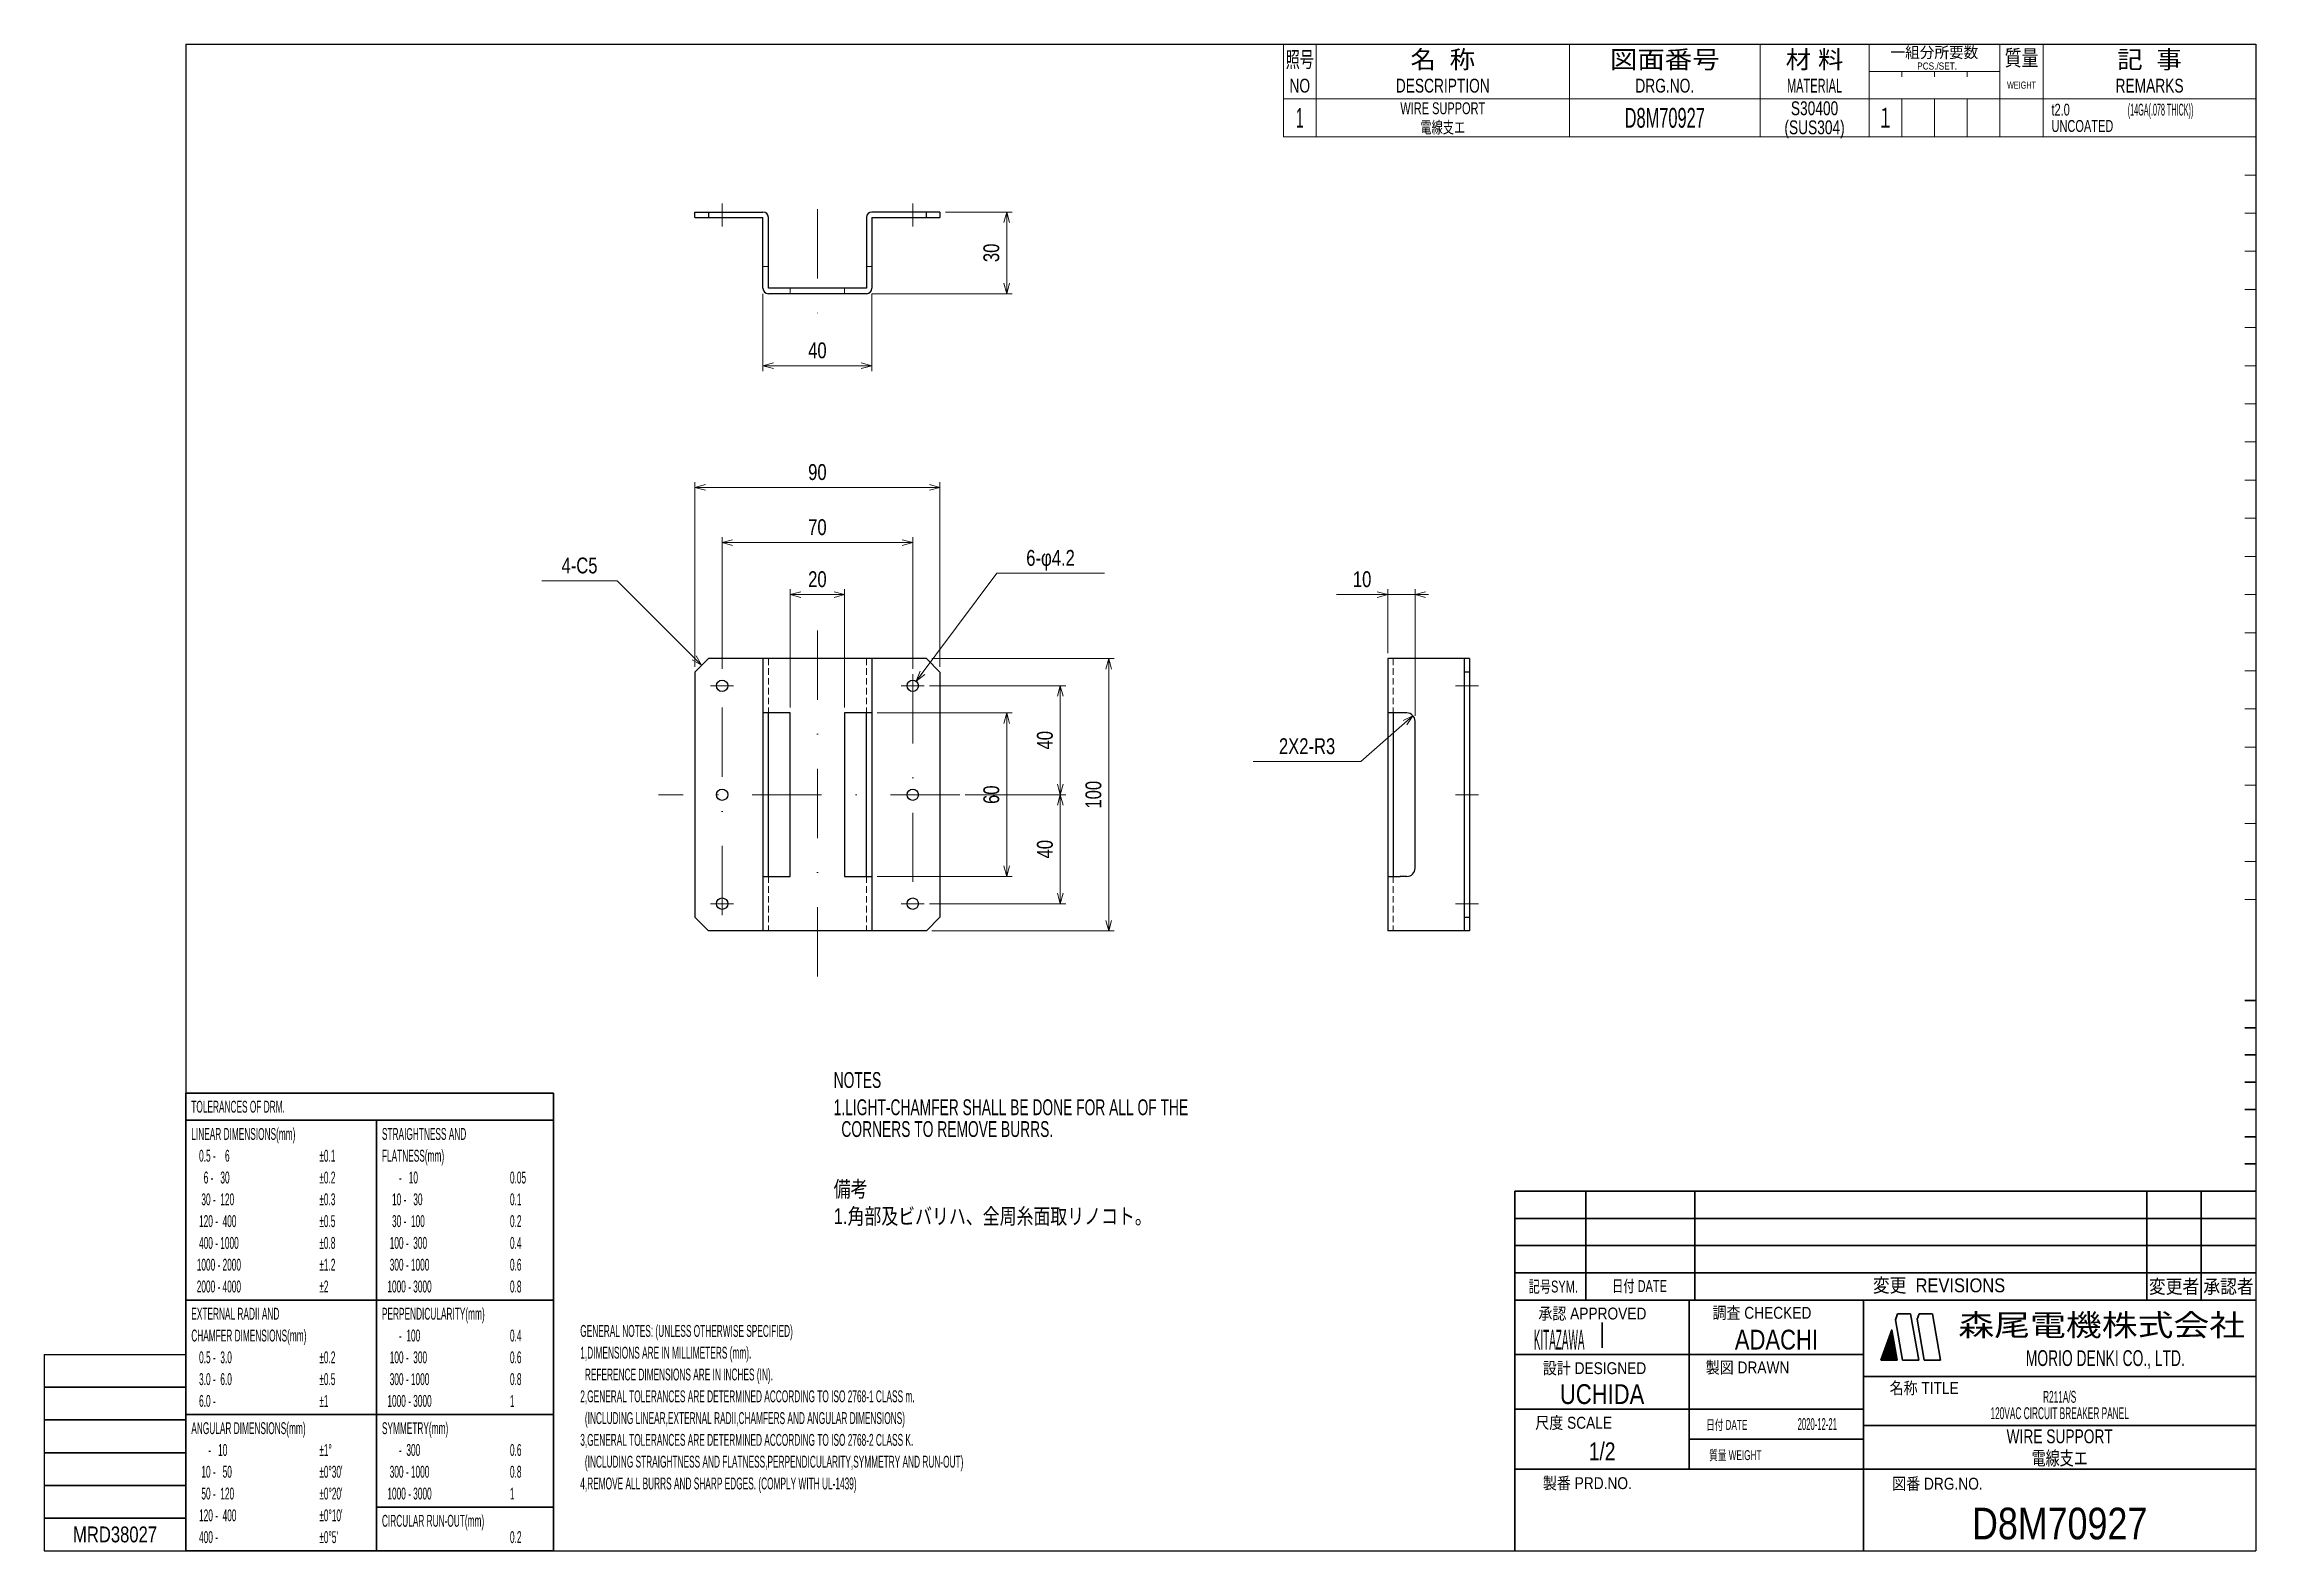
# Model space of a CAD drawing. Header units: millimetres. Extents: x 7 to 413, y 10 to 287.
import ezdxf
from ezdxf.enums import TextEntityAlignment as Align

# ---------------------------------------------------------------- set-up
doc = ezdxf.new("R2010")
doc.units = ezdxf.units.MM
doc.linetypes.add('DASHDOT', pattern=[25.3, 12.7, -6.3, 0, -6.3])
doc.linetypes.add('HIDDEN', pattern=[1.8, 1.2, -0.6])
for name, color, linetype in [('GR01_01', 7, 'Continuous'), ('GR01_02', 7, 'Continuous'), ('図面枠D8M', 7, 'Continuous'), ('表題、部品表', 7, 'Continuous'), ('表題、部品表_02', 7, 'Continuous'), ('表題、部品表_03', 7, 'Continuous')]:
    doc.layers.add(name, color=color, linetype=linetype)
doc.styles.add('HG丸ｺﾞｼｯｸM-PRO', font='')
doc.styles.get('HG丸ｺﾞｼｯｸM-PRO').set_extended_font_data('HG丸ｺﾞｼｯｸM-PRO')

# ---------------------------------------------------------------- blocks, each defined once
blk = doc.blocks.new('BLKF024')
at = {"layer": '図面枠D8M', "color": 4, "linetype": 'Continuous', "lineweight": 13}
for p, q in [((344.778471, 46.998727), (346.524087, 48.744343)), ((344.8594, 47.221078), (346.502888, 48.864566)), ((344.940329, 47.443428), (346.48169, 48.984789)), ((345.021258, 47.665778), (346.460491, 49.105012)), ((345.102186, 47.888128), (346.439293, 49.225235)), ((345.183115, 48.110479), (346.418094, 49.345457)), ((345.264044, 48.332829), (346.396896, 49.46568)), ((345.344973, 48.555179), (346.375697, 49.585903)), ((345.425902, 48.777529), (346.354499, 49.706126)), ((345.506831, 48.999879), (346.3333, 49.826349)), ((345.58776, 49.22223), (346.312102, 49.946572)), ((345.668689, 49.44458), (346.290903, 50.066794)), ((345.749617, 49.66693), (346.269705, 50.187017)), ((345.830546, 49.88928), (346.248506, 50.30724)), ((345.911475, 50.111631), (346.227307, 50.427463)), ((345.992404, 50.333981), (346.206109, 50.547686)), ((346.073333, 50.556331), (346.18491, 50.667909)), ((346.154262, 50.778681), (346.163712, 50.788131)), ((344.157871, 45.246757), (346.693675, 47.782561)), ((344.211969, 45.442276), (346.672477, 47.902784)), ((344.292898, 45.664626), (346.651278, 48.023006)), ((344.299292, 45.246757), (346.714874, 47.662338)), ((344.373827, 45.886976), (346.63008, 48.143229)), ((344.440714, 45.246757), (346.736072, 47.542115)), ((344.454756, 46.109327), (346.608881, 48.263452)), ((344.535684, 46.331677), (346.587682, 48.383675)), ((344.582135, 45.246757), (346.757271, 47.421892)), ((344.616613, 46.554027), (346.566484, 48.503898)), ((344.697542, 46.776377), (346.545285, 48.624121)), ((344.723556, 45.246757), (346.778469, 47.301669)), ((344.864978, 45.246757), (346.799668, 47.181447)), ((345.006399, 45.246757), (346.820866, 47.061224)), ((345.147821, 45.246757), (346.842065, 46.941001)), ((345.289242, 45.246757), (346.863263, 46.820778)), ((345.430663, 45.246757), (346.884462, 46.700555)), ((345.572085, 45.246757), (346.90566, 46.580332)), ((345.713506, 45.246757), (346.926859, 46.46011)), ((345.854927, 45.246757), (346.948057, 46.339887)), ((345.996349, 45.246757), (346.969256, 46.219664)), ((346.13777, 45.246757), (346.990455, 46.099441)), ((346.279191, 45.246757), (347.011653, 45.979218)), ((346.420613, 45.246757), (347.032852, 45.858995)), ((346.562034, 45.246757), (347.05405, 45.738773)), ((346.703455, 45.246757), (347.075249, 45.61855)), ((346.844877, 45.246757), (347.096447, 45.498327)), ((346.986298, 45.246757), (347.117646, 45.378104)), ((347.12772, 45.246757), (347.138844, 45.257881))]:
    blk.add_line(p, q, dxfattribs=at)
blk = doc.blocks.new('BLKF023')
at = {"layer": '図面枠D8M', "color": 2, "linetype": 'Continuous', "lineweight": 25}
for p, q in [((33, 286.75), (413, 286.75)), ((33, 286.75), (33, 10.25)), ((413, 286.75), (413, 10.25)), ((7, 46.25), (7, 10.25)), ((7, 46.25), (33, 46.25)), ((7, 10.25), (413, 10.25))]:
    blk.add_line(p, q, dxfattribs=at)
at = {"layer": '図面枠D8M', "color": 4, "linetype": 'Continuous', "lineweight": 13}
for p, q in [((413, 269.75), (411, 269.75)), ((413, 262.75), (411, 262.75)), ((413, 255.75), (411, 255.75)), ((413, 248.75), (411, 248.75)), ((413, 241.75), (411, 241.75)), ((413, 234.75), (411, 234.75)), ((413, 227.75), (411, 227.75)), ((413, 220.75), (411, 220.75)), ((413, 213.75), (411, 213.75)), ((413, 206.75), (411, 206.75)), ((413, 199.75), (411, 199.75)), ((413, 192.75), (411, 192.75)), ((413, 185.75), (411, 185.75)), ((413, 178.75), (411, 178.75)), ((413, 171.75), (411, 171.75)), ((413, 164.75), (411, 164.75)), ((413, 157.75), (411, 157.75)), ((413, 150.75), (411, 150.75)), ((413, 143.75), (411, 143.75)), ((413, 136.75), (411, 136.75)), ((411, 129.75), (413, 129.75))]:
    blk.add_line(p, q, dxfattribs=at)
at = {"layer": '図面枠D8M', "color": 3, "linetype": 'Continuous', "lineweight": 35}
for p, q in [((413, 111.25), (411, 111.25)), ((413, 106.25), (411, 106.25)), ((413, 101.25), (411, 101.25)), ((413, 96.25), (411, 96.25)), ((413, 91.25), (411, 91.25)), ((413, 86.25), (411, 86.25)), ((413, 81.25), (411, 81.25)), ((277, 76.25), (413, 76.25)), ((277, 76.25), (277, 10.25)), ((290, 76.25), (290, 56.25)), ((310, 76.25), (310, 56.25)), ((393, 76.25), (393, 56.25)), ((403, 76.25), (403, 56.25)), ((277, 71.25), (413, 71.25)), ((277, 66.25), (413, 66.25)), ((277, 61.25), (413, 61.25)), ((277, 56.25), (413, 56.25)), ((309, 56.25), (309, 25.25)), ((341, 56.25), (341, 10.25)), ((346.84, 52.65), (347.23, 53.75)), ((347.23, 53.75), (349.64, 53.75)), ((351.14, 45.25), (349.64, 53.75)), ((351.18, 53.75), (350.82, 52.76)), ((351.18, 53.75), (353.64, 53.75)), ((355.14, 45.25), (353.64, 53.75)), ((293, 52.17), (293, 47.48)), ((344.14, 45.25), (346.16, 50.8)), ((347.14, 45.25), (346.16, 50.8)), ((348.14, 45.25), (346.84, 52.65)), ((352.14, 45.25), (350.82, 52.76)), ((277, 46.25), (341, 46.25)), ((344.14, 45.25), (347.14, 45.25)), ((348.14, 45.25), (351.14, 45.25)), ((352.14, 45.25), (355.14, 45.25)), ((341, 42.25), (413, 42.25)), ((7, 40.25), (33, 40.25)), ((7, 34.25), (33, 34.25)), ((277, 36.25), (341, 36.25)), ((341, 33.25), (413, 33.25)), ((309, 30.75), (341, 30.75)), ((7, 28.25), (33, 28.25)), ((277, 25.25), (413, 25.25)), ((7, 22.25), (33, 22.25)), ((33, 16.25), (7, 16.25))]:
    blk.add_line(p, q, dxfattribs=at)
at = {"layer": '図面枠D8M', "color": 4, "linetype": 'Continuous', "lineweight": 13}
blk.add_blockref('BLKF024', (0, 0), dxfattribs=at)
at = {"layer": '図面枠D8M', "color": 4, "linetype": 'Continuous', "lineweight": 13, "style": 'HG丸ｺﾞｼｯｸM-PRO'}
for s, height, width, p in [('記号SYM.', 2.182, 0.69227, (284.03, 58.74)), ('日付 DATE', 2.182, 0.692507, (299.87, 58.83)), ('変更  REVISIONS', 2.5455, 0.887352, (354.85, 58.97)), ('変更者', 2.545, 0.887717, (398, 58.75)), ('承認者', 2.545, 0.887717, (408, 58.75)), ('承認 APPROVED', 2.1818, 0.863151, (291.21, 53.79)), ('調査 CHECKED', 2.182, 0.863174, (322.34, 53.92)), ('設計 DESIGNED', 2.1818, 0.862613, (291.61, 43.76)), ('製図 DRAWN', 2.182, 0.863099, (319.7, 43.9)), ('名称 TITLE', 2.182, 0.862489, (352.13, 40.11)), ('尺度 SCALE', 2.182, 0.862581, (287.78, 33.74)), ('日付 DATE', 1.818, 0.618255, (315.88, 33.34)), ('質量 WEIGHT', 1.818, 0.618812, (317.46, 27.8)), ('製番 PRD.NO.', 2.182, 0.863299, (290.29, 22.66)), ('図番 DRG.NO.', 2.182, 0.863083, (354.56, 22.56))]:
    blk.add_text(s, height=height, dxfattribs=dict(at, width=width)).set_placement(p, align=Align.MIDDLE_CENTER)
at = {"layer": '図面枠D8M', "color": 2, "linetype": 'Continuous', "lineweight": 25, "style": 'HG丸ｺﾞｼｯｸM-PRO', "width": 1.206081}
blk.add_text('森尾電機株式会社', height=4, dxfattribs=at).set_placement((384.72, 51.68), align=Align.MIDDLE_CENTER)
at = {"layer": '図面枠D8M', "color": 3, "linetype": 'Continuous', "lineweight": 35, "style": 'HG丸ｺﾞｼｯｸM-PRO', "width": 0.652197}
blk.add_text('MORIO DENKI CO., LTD.', height=2.9091, dxfattribs=at).set_placement((385.38, 45.61), align=Align.MIDDLE_CENTER)
blk = doc.blocks.new('BLKF025')
at = {"layer": '図面枠D8M', "color": 3, "linetype": 'Continuous', "lineweight": 35, "style": 'HG丸ｺﾞｼｯｸM-PRO'}
for s, height, width, p in [('KITAZAWA', 3.636, 0.374534, (285.11, 49)), ('ADACHI', 3.636, 0.830909, (325, 49)), ('UCHIDA', 3.636, 0.830691, (293, 39)), ('120VAC CIRCUIT BREAKER PANEL', 2.1818, 0.522193, (377, 35.5)), ('R211A/S', 2.182, 0.521545, (377, 38.5)), ('2020-12-21', 2.182, 0.482412, (332.5, 33.5)), ('WIRE SUPPORT', 2.5455, 0.74163, (377, 31.25)), ('1/2', 3.273, 0.80628, (293, 28.5)), ('D8M70927', 5.818, 0.845432, (377, 15.25))]:
    blk.add_text(s, height=height, dxfattribs=dict(at, width=width)).set_placement(p, align=Align.MIDDLE_CENTER)
blk = doc.blocks.new('BLKF027')
at = {"layer": '表題、部品表', "color": 4, "linetype": 'Continuous', "lineweight": 13}
for p, q in [((234.5, 286.75), (234.5, 276.75)), ((234.5, 286.75), (413, 286.75)), ((240.5, 286.75), (240.5, 276.75)), ((287, 286.75), (287, 276.75)), ((322, 286.75), (322, 276.75)), ((342, 286.75), (342, 276.75)), ((366, 286.75), (366, 276.75)), ((374, 286.75), (374, 276.75)), ((413, 286.75), (413, 276.75)), ((342, 281.75), (366, 281.75)), ((348, 280.75), (348, 281.75)), ((354, 281.75), (354, 280.75)), ((360, 281.75), (360, 280.75)), ((234.5, 276.75), (413, 276.75))]:
    blk.add_line(p, q, dxfattribs=at)
at = {"layer": '表題、部品表', "color": 3, "linetype": 'Continuous', "lineweight": 35, "style": 'HG丸ｺﾞｼｯｸM-PRO'}
for s, height, width, p in [('照号', 2.909, 0.651535, (237.5, 283.95)), ('名  称', 3.273, 1.042426, (263.75, 283.95)), ('図面番号', 3.273, 1.127518, (304.5, 283.95)), ('材 料', 3.273, 1.042439, (332, 283.95)), ('一組分所要数', 2.036, 0.966638, (354, 285.25)), ('質量', 2.909, 0.781842, (370, 284.25)), ('記  事', 3.273, 1.042426, (393.5, 283.95)), ('NO', 2.545, 0.740841, (237.5, 279.15)), ('DESCRIPTION', 2.5455, 0.741365, (263.75, 279.15)), ('DRG.NO.', 2.545, 0.741189, (304.5, 279.15)), ('MATERIAL', 2.545, 0.594756, (332, 279.15)), ('PCS./SET.', 1.309, 0.862935, (354.5, 282.75)), ('REMARKS', 2.545, 0.742803, (393.5, 279.15)), ('WEIGHT', 1.309, 0.635507, (370, 279.25))]:
    blk.add_text(s, height=height, dxfattribs=dict(at, width=width)).set_placement(p, align=Align.MIDDLE_CENTER)
blk = doc.blocks.new('BLKF026')
at = {"layer": '表題、部品表', "color": 3, "linetype": 'Continuous', "lineweight": 13}
blk.add_blockref('BLKF027', (0, 0), dxfattribs=at)
blk = doc.blocks.new('BLKF028')
at = {"layer": '表題、部品表_02', "color": 4, "linetype": 'Continuous', "lineweight": 13}
for p, q in [((234.5, 276.75), (234.5, 269.75)), ((234.5, 276.75), (413, 276.75)), ((240.5, 276.75), (240.5, 269.75)), ((287, 276.75), (287, 269.75)), ((322, 276.75), (322, 269.75)), ((342, 276.75), (342, 269.75)), ((348, 276.75), (348, 269.75)), ((354, 276.75), (354, 269.75)), ((360, 269.75), (360, 276.75)), ((366, 276.75), (366, 269.75)), ((374, 276.75), (374, 269.75)), ((413, 276.75), (413, 269.75)), ((234.5, 269.75), (413, 269.75))]:
    blk.add_line(p, q, dxfattribs=at)
blk = doc.blocks.new('BLKF030')
at = {"layer": '図面枠D8M', "color": 3, "linetype": 'Continuous', "lineweight": 35}
for p, q in [((33, 94.25), (100.5, 94.25)), ((33, 94.25), (33, 10.25)), ((100.5, 10.25), (100.5, 94.25)), ((33, 89.25), (100.5, 89.25)), ((68, 10.25), (68, 89.25)), ((33, 56.25), (68, 56.25)), ((68, 56.25), (100.5, 56.25)), ((33, 35.25), (68, 35.25)), ((68, 35.25), (100.5, 35.25)), ((68, 18.25), (100.5, 18.25)), ((33, 10.25), (100.5, 10.25))]:
    blk.add_line(p, q, dxfattribs=at)
at = {"layer": '図面枠D8M', "color": 4, "linetype": 'Continuous', "lineweight": 13, "style": 'HG丸ｺﾞｼｯｸM-PRO'}
for s, height, width, p in [('TOLERANCES OF DRM.', 2.1818, 0.522208, (34, 91.75)), ('LINEAR DIMENSIONS(mm)', 2.1818, 0.521664, (34, 86.75)), ('STRAIGHTNESS AND', 2.1818, 0.521949, (69, 86.75)), (' 0.5 -    6', 2.1818, 0.524049, (35, 82.75)), ('±0.1', 2.182, 0.52198, (57.5, 82.75)), ('FLATNESS(mm)', 2.1818, 0.521994, (69, 82.75)), ('   6 -   30', 2.1818, 0.52397, (35, 78.75)), ('±0.2', 2.182, 0.52198, (57.5, 78.75)), ('     -   10', 2.1818, 0.524651, (70, 78.75)), ('0.05', 2.182, 0.52205, (92.5, 78.75)), ('  30 -  120', 2.1818, 0.522893, (35, 74.75)), ('±0.3', 2.182, 0.52198, (57.5, 74.75)), ('  10 -   30', 2.1818, 0.523391, (70, 74.75)), ('0.1', 2.182, 0.522424, (92.5, 74.75)), (' 120 -  400', 2.1818, 0.52246, (35, 70.75)), ('±0.5', 2.182, 0.52198, (57.5, 70.75)), ('  30 -  100', 2.1818, 0.522893, (70, 70.75)), ('0.2', 2.182, 0.522424, (92.5, 70.75)), (' 400 - 1000', 2.1818, 0.52208, (35, 66.75)), ('±0.8', 2.182, 0.52198, (57.5, 66.75)), (' 100 -  300', 2.1818, 0.52246, (70, 66.75)), ('0.4', 2.182, 0.522424, (92.5, 66.75)), ('1000 - 2000', 2.1818, 0.521744, (35, 62.75)), ('±1.2', 2.182, 0.52198, (57.5, 62.75)), (' 300 - 1000', 2.1818, 0.52208, (70, 62.75)), ('0.6', 2.182, 0.522424, (92.5, 62.75)), ('2000 - 4000', 2.1818, 0.521744, (35, 58.75)), ('±2', 2.182, 0.521216, (57.5, 58.75)), ('1000 - 3000', 2.1818, 0.521744, (70, 58.75)), ('0.8', 2.182, 0.522424, (92.5, 58.75)), ('EXTERNAL RADII AND', 2.1818, 0.522426, (34, 53.75)), ('PERPENDICULARITY(mm)', 2.1818, 0.521822, (69, 53.75)), ('CHAMFER DIMENSIONS(mm)', 2.1818, 0.521615, (34, 49.75)), ('     -  100', 2.1818, 0.52397, (70, 49.75)), ('0.4', 2.182, 0.522424, (92.5, 49.75)), (' 0.5 -  3.0', 2.1818, 0.523514, (35, 45.75)), ('±0.2', 2.182, 0.52198, (57.5, 45.75)), (' 100 -  300', 2.1818, 0.52246, (70, 45.75)), ('0.6', 2.182, 0.522424, (92.5, 45.75)), (' 3.0 -  6.0', 2.1818, 0.523514, (35, 41.75)), ('±0.5', 2.182, 0.52198, (57.5, 41.75)), (' 300 - 1000', 2.1818, 0.52208, (70, 41.75)), ('0.8', 2.182, 0.522424, (92.5, 41.75)), (' 6.0 -', 2.182, 0.523279, (35, 37.75)), ('±1', 2.182, 0.521216, (57.5, 37.75)), ('1000 - 3000', 2.1818, 0.521744, (70, 37.75)), ('1', 2.18, 0.521199, (92.5, 37.75)), ('ANGULAR DIMENSIONS(mm)', 2.1818, 0.521887, (34, 32.75)), ('SYMMETRY(mm)', 2.1818, 0.521222, (69, 32.75)), ('     -   10', 2.1818, 0.524651, (35, 28.75)), ('±1°', 2.182, 0.52122, (57.5, 28.75)), ('     -  300', 2.1818, 0.52397, (70, 28.75)), ('0.6', 2.182, 0.522424, (92.5, 28.75)), ('  10 -   50', 2.1818, 0.523391, (35, 24.75)), ("±0°30'", 2.182, 0.521679, (57.5, 24.75)), (' 300 - 1000', 2.1818, 0.52208, (70, 24.75)), ('0.8', 2.182, 0.522424, (92.5, 24.75)), ('  50 -  120', 2.1818, 0.522893, (35, 20.75)), ("±0°20'", 2.182, 0.521679, (57.5, 20.75)), ('1000 - 3000', 2.1818, 0.521744, (70, 20.75)), ('1', 2.18, 0.521199, (92.5, 20.75)), (' 120 -  400', 2.1818, 0.52246, (35, 16.75)), ("±0°10'", 2.182, 0.521679, (57.5, 16.75)), ('CIRCULAR RUN-OUT(mm)', 2.1818, 0.521639, (69, 15.75)), (' 400 -', 2.182, 0.52234, (35, 12.75)), ("±0°5'", 2.182, 0.521776, (57.5, 12.75)), ('0.2', 2.182, 0.522424, (92.5, 12.75))]:
    blk.add_text(s, height=height, dxfattribs=dict(at, width=width)).set_placement(p, align=Align.MIDDLE_LEFT)
blk = doc.blocks.new('BLKF031')
at = {"layer": 'GR01_01', "color": 7, "linetype": 'Continuous', "lineweight": 25}
for p, q in [((128.94, 174.01), (126.44, 171.51)), ((126.44, 171.51), (126.44, 126.51)), ((168.94, 174.01), (128.94, 174.01)), ((138.94, 174.01), (138.94, 124.01)), ((158.94, 174.01), (158.94, 124.01)), ((171.44, 171.51), (168.94, 174.01)), ((171.44, 171.51), (171.44, 126.51)), ((143.94, 164.01), (138.94, 164.01)), ((139.94, 134.01), (139.94, 164.01)), ((143.94, 134.01), (143.94, 164.01)), ((158.94, 164.01), (153.94, 164.01)), ((153.94, 164.01), (153.94, 134.01)), ((157.94, 134.01), (157.94, 164.01)), ((138.94, 134.01), (143.94, 134.01)), ((153.94, 134.01), (158.94, 134.01)), ((126.44, 126.51), (128.94, 124.01)), ((168.94, 124.01), (171.44, 126.51)), ((168.94, 124.01), (128.94, 124.01))]:
    blk.add_line(p, q, dxfattribs=at)
at = {"layer": 'GR01_01', "color": 7, "linetype": 'HIDDEN', "lineweight": 18}
for p, q in [((139.94, 174.01), (139.94, 164.01)), ((157.94, 174.01), (157.94, 164.01)), ((139.94, 134.01), (139.94, 124.01)), ((157.94, 134.01), (157.94, 124.01))]:
    blk.add_line(p, q, dxfattribs=at)
at = {"layer": 'GR01_01', "color": 7, "linetype": 'Continuous', "lineweight": 25}
for centre in [(131.44, 169.01), (166.44, 169.01), (131.44, 149.01), (166.44, 149.01), (131.44, 129.01), (166.44, 129.01)]:
    blk.add_circle(centre, 1.05, dxfattribs=at)
blk = doc.blocks.new('BLKF032')
at = {"layer": 'GR01_01', "color": 7, "linetype": 'Continuous', "lineweight": 25}
for p, q in [((268.65, 174.01), (253.65, 174.01)), ((253.65, 174.01), (253.65, 124.01)), ((267.65, 174.01), (267.65, 124.01)), ((268.65, 171.51), (267.65, 171.51)), ((268.65, 174.01), (268.65, 124.01)), ((255.9, 164.01), (253.65, 164.01)), ((254.65, 164.01), (254.65, 134.01)), ((257.15, 164.01), (255.9, 164.01)), ((258.65, 135.51), (258.65, 162.51)), ((253.65, 134.01), (255.9, 134.01)), ((257.15, 134.01), (255.9, 134.01)), ((267.65, 126.51), (268.65, 126.51)), ((268.65, 124.01), (253.65, 124.01))]:
    blk.add_line(p, q, dxfattribs=at)
at = {"layer": 'GR01_01', "color": 7, "linetype": 'HIDDEN', "lineweight": 18}
for p, q in [((254.65, 174.01), (254.65, 164.01)), ((254.65, 134.01), (254.65, 124.01))]:
    blk.add_line(p, q, dxfattribs=at)
at = {"layer": 'GR01_01', "color": 7, "linetype": 'Continuous', "lineweight": 25}
for centre, start, end in [((257.15, 162.51), 0, 90), ((257.15, 135.51), 270, 0)]:
    blk.add_arc(centre, 1.5, start, end, dxfattribs=at)
blk = doc.blocks.new('FXTIP_ARROW_S')
at = {"color": 0, "linetype": 'Continuous', "lineweight": -2}
for q in [(-1, 0), (-0.97, 0.26), (-0.97, -0.26)]:
    blk.add_line((0, 0), q, dxfattribs=at)
blk = doc.blocks.new('FXTIP_ARROW_E')
at = {"color": 0, "linetype": 'Continuous', "lineweight": -2}
for q in [(-1, 0), (-0.97, 0.26), (-0.97, -0.26)]:
    blk.add_line((0, 0), q, dxfattribs=at)
blk = doc.blocks.new('BLKF033')
at = {"layer": 'GR01_01', "color": 7, "linetype": 'Continuous', "lineweight": 25}
for p, q in [((126.44, 254.96), (126.44, 255.96)), ((126.44, 255.96), (138.94, 255.96)), ((128.94, 255.96), (128.94, 254.96)), ((171.44, 255.96), (158.94, 255.96)), ((168.94, 254.96), (168.94, 255.96)), ((171.44, 255.96), (171.44, 254.96)), ((126.44, 254.96), (138.94, 254.96)), ((138.94, 241.96), (138.94, 254.96)), ((139.94, 241.96), (139.94, 254.96)), ((157.94, 254.96), (157.94, 241.96)), ((158.94, 254.96), (171.44, 254.96)), ((158.94, 254.96), (158.94, 241.96)), ((157.94, 241.96), (139.94, 241.96)), ((157.94, 240.96), (139.94, 240.96))]:
    blk.add_line(p, q, dxfattribs=at)
at = {"layer": 'GR01_01', "color": 7, "linetype": 'HIDDEN', "lineweight": 18}
for p, q in [((139.94, 245.96), (138.94, 245.96)), ((158.94, 245.96), (157.94, 245.96)), ((143.94, 241.96), (143.94, 240.96)), ((153.94, 241.96), (153.94, 240.96))]:
    blk.add_line(p, q, dxfattribs=at)
at = {"layer": 'GR01_01', "color": 7, "linetype": 'Continuous', "lineweight": 25}
for centre, start, end in [((138.94, 254.96), 0, 90), ((158.94, 254.96), 90, 180), ((139.94, 241.96), 180, 270), ((157.94, 241.96), 270, 0)]:
    blk.add_arc(centre, 1, start, end, dxfattribs=at)

msp = doc.modelspace()

# ---------------------------------------------------------------- linework, layer by layer
at = {"layer": 'GR01_01', "color": 4, "linetype": 'DASHDOT', "lineweight": 13}
for p, q in [((131.44, 257.49), (131.44, 253.29)), ((148.94, 256.48), (148.94, 235.83)), ((166.44, 257.49), (166.44, 253.29)), ((148.94, 179.15), (148.94, 115.59)), ((131.44, 126.91), (131.44, 171.11)), ((166.44, 171.11), (166.44, 126.91)), ((133.54, 169.01), (129.34, 169.01)), ((168.54, 169.01), (164.34, 169.01)), ((270.28, 169.01), (266.08, 169.01)), ((175.08, 149.01), (119.77, 149.01)), ((270.28, 149.01), (266.08, 149.01)), ((133.54, 129.01), (129.34, 129.01)), ((168.54, 129.01), (164.34, 129.01)), ((270.28, 129.01), (266.08, 129.01))]:
    msp.add_line(p, q, dxfattribs=at)
at = {"layer": 'GR01_02', "color": 4, "linetype": 'Continuous', "lineweight": 13}
for p, q in [((172.44, 255.96), (184.69, 255.96)), ((183.69, 240.96), (183.69, 255.96)), ((138.94, 240.96), (138.94, 226.74)), ((158.94, 240.96), (184.69, 240.96)), ((158.94, 240.96), (158.94, 226.74)), ((138.94, 227.74), (158.94, 227.74)), ((126.44, 172.51), (126.44, 206.4)), ((126.44, 205.4), (171.44, 205.4)), ((171.44, 172.51), (171.44, 206.4)), ((131.44, 172.11), (131.44, 196.29)), ((131.44, 195.29), (166.44, 195.29)), ((166.44, 172.11), (166.44, 196.29)), ((112.19, 188.26), (98.35, 188.26)), ((127.69, 172.76), (112.19, 188.26)), ((167.07, 169.85), (181.86, 189.65)), ((181.86, 189.65), (201.62, 189.65)), ((143.94, 165.01), (143.94, 186.74)), ((143.94, 185.74), (153.94, 185.74)), ((153.94, 165.01), (153.94, 186.74)), ((244.22, 185.74), (253.65, 185.74)), ((253.65, 175.01), (253.65, 186.74)), ((253.65, 185.74), (258.65, 185.74)), ((258.65, 163.51), (258.65, 186.74)), ((258.65, 185.74), (261.15, 185.74)), ((169.94, 174.01), (203.43, 174.01)), ((202.43, 124.01), (202.43, 174.01)), ((169.54, 169.01), (194.52, 169.01)), ((193.52, 149.01), (193.52, 169.01)), ((159.94, 164.01), (184.69, 164.01)), ((183.69, 134.01), (183.69, 164.01)), ((258.28, 163.5), (248.72, 155.09)), ((248.72, 155.09), (228.96, 155.09)), ((176.08, 149.01), (194.52, 149.01)), ((193.52, 129.01), (193.52, 149.01)), ((159.94, 134.01), (184.69, 134.01)), ((169.54, 129.01), (194.52, 129.01)), ((169.94, 124.01), (203.43, 124.01))]:
    msp.add_line(p, q, dxfattribs=at)

# ---------------------------------------------------------------- block references
at = {"layer": 'GR01_01', "color": 7, "linetype": 'Continuous', "lineweight": 25}
for name in ['BLKF033', 'BLKF031', 'BLKF032']:
    msp.add_blockref(name, (0, 0), dxfattribs=at)
at = {"layer": 'GR01_02', "color": 4, "linetype": 'Continuous', "lineweight": 13, "xscale": 2, "yscale": 2}
for name, p, rotation in [('FXTIP_ARROW_E', (183.69, 255.96), 90), ('FXTIP_ARROW_S', (183.69, 240.96), 270), ('FXTIP_ARROW_S', (138.94, 227.74), 180), ('FXTIP_ARROW_E', (158.94, 227.74), 360), ('FXTIP_ARROW_S', (126.44, 205.4), 180), ('FXTIP_ARROW_E', (171.44, 205.4), 360), ('FXTIP_ARROW_S', (131.44, 195.29), 180), ('FXTIP_ARROW_E', (166.44, 195.29), 360), ('FXTIP_ARROW_S', (143.94, 185.74), 180), ('FXTIP_ARROW_E', (153.94, 185.74), 360), ('FXTIP_ARROW_E', (253.65, 185.74), 360), ('FXTIP_ARROW_S', (258.65, 185.74), 180), ('FXTIP_ARROW_S', (127.69, 172.76), 314.9999999999999), ('FXTIP_ARROW_S', (167.07, 169.85), 233.2380185816324), ('FXTIP_ARROW_E', (202.43, 174.01), 90), ('FXTIP_ARROW_E', (193.52, 169.01), 90), ('FXTIP_ARROW_E', (183.69, 164.01), 90), ('FXTIP_ARROW_S', (258.28, 163.5), 41.37394228127327), ('FXTIP_ARROW_S', (193.52, 149.01), 270), ('FXTIP_ARROW_E', (193.52, 149.01), 90), ('FXTIP_ARROW_S', (183.69, 134.01), 270), ('FXTIP_ARROW_S', (193.52, 129.01), 270), ('FXTIP_ARROW_S', (202.43, 124.01), 270)]:
    msp.add_blockref(name, p, dxfattribs=dict(at, rotation=rotation))
at = {"layer": '図面枠D8M', "color": 4, "linetype": 'Continuous', "lineweight": 35}
msp.add_blockref('BLKF023', (0, 0), dxfattribs=at)
at = {"layer": '図面枠D8M', "color": 4, "linetype": 'Continuous', "lineweight": 13}
msp.add_blockref('BLKF030', (0, 0), dxfattribs=at)
at = {"layer": '図面枠D8M', "color": 3, "linetype": 'Continuous', "lineweight": 35}
msp.add_blockref('BLKF025', (0, 0), dxfattribs=at)
at = {"layer": '表題、部品表', "color": 3, "linetype": 'Continuous', "lineweight": 13}
msp.add_blockref('BLKF026', (0, 0), dxfattribs=at)
at = {"layer": '表題、部品表_02', "color": 4, "linetype": 'Continuous', "lineweight": 13}
msp.add_blockref('BLKF028', (0, 0), dxfattribs=at)

# ---------------------------------------------------------------- texts
at = {"layer": 'GR01_02', "color": 3, "linetype": 'Continuous', "lineweight": 35, "style": 'HG丸ｺﾞｼｯｸM-PRO', "width": 0.784542}
for s, rotation, p in [('30', 90, (183.19, 248.46)), ('40', 0, (148.94, 228.24)), ('90', 0, (148.94, 205.9)), ('70', 0, (148.94, 195.79)), ('20', 0, (148.94, 186.24)), ('40', 90, (193.02, 159.01)), ('60', 90, (183.19, 149.01)), ('100', 90, (201.93, 149.01)), ('40', 90, (193.02, 139.01))]:
    msp.add_text(s, height=2.909, rotation=rotation, dxfattribs=at).set_placement(p, align=Align.BOTTOM_CENTER)
at = {"layer": 'GR01_02', "color": 3, "linetype": 'Continuous', "lineweight": 35, "style": 'HG丸ｺﾞｼｯｸM-PRO'}
for s, width, p in [('4-C5', 0.783285, (105.27, 188.76)), ('6-φ4.2', 0.783565, (191.74, 190.15)), ('10', 0.784542, (248.94, 186.24)), ('2X2-R3', 0.783365, (238.84, 155.59))]:
    msp.add_text(s, height=2.909, dxfattribs=dict(at, width=width)).set_placement(p, align=Align.BOTTOM_CENTER)
at = {"layer": '図面枠D8M', "color": 3, "linetype": 'Continuous', "lineweight": 35, "style": 'HG丸ｺﾞｼｯｸM-PRO'}
for s, width, p in [('GENERAL NOTES: (UNLESS OTHERWISE SPECIFIED)', 0.52211, (105.41, 51.69)), ('1,DIMENSIONS ARE IN MILLIMETERS (mm).', 0.522052, (105.41, 47.69)), ('  REFERENCE DIMENSIONS ARE IN INCHES (IN).', 0.522009, (105.41, 43.69)), ('2,GENERAL TOLERANCES ARE DETERMINED ACCORDING TO ISO 2768-1 CLASS m.', 0.522186, (105.41, 39.69)), ('  (INCLUDING LINEAR,EXTERNAL RADII,CHAMFERS AND ANGULAR DIMENSIONS)', 0.522355, (105.41, 35.69)), ('3,GENERAL TOLERANCES ARE DETERMINED ACCORDING TO ISO 2768-2 CLASS K.', 0.52223, (105.41, 31.69)), ('  (INCLUDING STRAIGHTNESS AND FLATNESS,PERPENDICULARITY,SYMMETRY AND RUN-OUT)', 0.522087, (105.41, 27.69)), ('4,REMOVE ALL BURRS AND SHARP EDGES. (COMPLY WITH UL-1439)', 0.52235, (105.41, 23.69))]:
    msp.add_text(s, height=2.1818, dxfattribs=dict(at, width=width)).set_placement(p, align=Align.TOP_LEFT)
for s, height, width, p in [('電線支エ', 2.545, 0.741121, (377, 27.25)), ('MRD38027', 2.909, 0.783793, (20, 13.25))]:
    msp.add_text(s, height=height, dxfattribs=dict(at, width=width)).set_placement(p, align=Align.MIDDLE_CENTER)
at = {"layer": '表題、部品表', "color": 3, "linetype": 'Continuous', "lineweight": 35, "style": 'HG丸ｺﾞｼｯｸM-PRO'}
for s, height, width, p in [('NOTES', 2.909, 0.651237, (151.93, 96.65)), ('1.LIGHT-CHAMFER SHALL BE DONE FOR ALL OF THE ', 2.9091, 0.651644, (151.93, 91.65)), ('  CORNERS TO REMOVE BURRS.', 2.9091, 0.651881, (151.93, 87.65)), ('備考', 2.909, 0.781842, (151.93, 76.65)), ('1.角部及ビバリハ、全周糸面取リノコト。', 2.9091, 0.782004, (151.93, 71.65))]:
    msp.add_text(s, height=height, dxfattribs=dict(at, width=width)).set_placement(p, align=Align.MIDDLE_LEFT)
at = {"layer": '表題、部品表_03', "color": 3, "linetype": 'Continuous', "lineweight": 35, "style": 'HG丸ｺﾞｼｯｸM-PRO'}
for s, height, width, p in [('WIRE SUPPORT', 2.1818, 0.691856, (263.75, 275)), ('S30400', 2.545, 0.740904, (332, 275)), ('1', 3.64, 0.521199, (237.5, 273.25)), ('電線支エ', 2.182, 0.692256, (263.75, 271.5)), ('D8M70927', 3.636, 0.619412, (304.5, 273.25)), ('(SUS304)', 2.545, 0.740651, (332, 271.5)), ('１', 3.64, 0.578238, (345, 273.25))]:
    msp.add_text(s, height=height, dxfattribs=dict(at, width=width)).set_placement(p, align=Align.MIDDLE_CENTER)
for s, height, width, p in [('t2.0', 2.182, 0.690457, (375.5, 274.75)), ('UNCOATED', 2.182, 0.692605, (375.5, 271.75)), ('(14GA(.078 THICK))', 2.1818, 0.416535, (389.5, 274.75))]:
    msp.add_text(s, height=height, dxfattribs=dict(at, width=width)).set_placement(p, align=Align.MIDDLE_LEFT)

doc.saveas('drawing.dxf')
